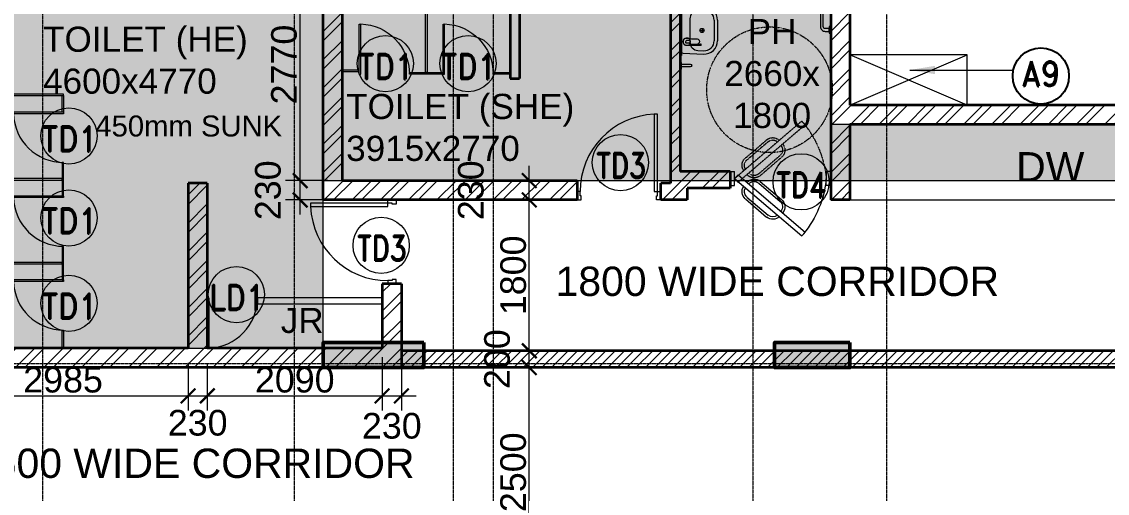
# Model space of a CAD drawing. Header units: millimetres. Extents: x 0 to 147381, y 0 to 170318.
# Drawn here: x 45043 to 58007, y 58288 to 63914 of the extents above; entities that cross this region are included whole.
import ezdxf
from ezdxf.enums import TextEntityAlignment as Align

# ---------------------------------------------------------------- set-up
doc = ezdxf.new("R2010")
doc.units = ezdxf.units.MM
for name, pattern in [('Center', [29.999999, 12, -6, 6, -6]), ('Grid Line', [22.225, 12.7, -3.175, 3.175, -3.175]), ('HIDDEN2', [0.1875, 0.125, -0.0625])]:
    doc.linetypes.add(name, pattern=pattern)
for name, color, linetype, lineweight in [('A-DOOR', 21, 'Continuous', 9), ('AR_STR', 7, 'Continuous', 15), ('AR_WALL_HATCH', 23, 'Continuous', 5), ('Arch_Cutout_No', 2, 'Continuous', 25), ('Arch_Dim', 7, 'Continuous', 25), ('Arch_DW_No', 5, 'Continuous', 15), ('ARCH_WALL', 1, 'Continuous', 35), ('EL-TEXT SHAFT', 1, 'Continuous', 15), ('ele', 2, 'Continuous', 15), ('fixtures', 137, 'Continuous', 9), ('G-ANNO-TEXT', 231, 'Continuous', 25), ('hidden', 127, 'HIDDEN2', 5), ('S-GRID', 8, 'Continuous', 9), ('STR COL.', 1, 'Continuous', 50)]:
    doc.layers.add(name, color=color, linetype=linetype, lineweight=lineweight)
for name, color, linetype, lineweight, true_color in [('A-FIRE DOOR', 1, 'Continuous', 15, 0xf50000), ('ARCH RCC HATCH', 253, 'Center', 9, 0x9c9c9c), ('S-COLS_HATCH', 252, 'Continuous', 9, 0x8a8a8a)]:
    doc.layers.add(name, color=color, linetype=linetype, lineweight=lineweight, true_color=true_color)
doc.styles.add('Arial_2', font='arial.ttf', dxfattribs={"height": 472.5})
doc.styles.add('DIM', font='arial.ttf')
doc.styles.add('DIM_100', font='romand.shx', dxfattribs={"width": 0.9})
doc.styles.add('S270', font='romans.shx', dxfattribs={"width": 0.7, "height": 270})
doc.styles.add('SIZE', font='romans.shx', dxfattribs={"width": 0.75, "height": 200})
doc.dimstyles.new('D150C', dxfattribs={"dimtxt": 2.5, "dimasz": 300, "dimexe": 300, "dimexo": 300, "dimgap": 150, "dimtad": 1, "dimdec": 0, "dimtxsty": 'S270', "dimblk": 'ARCHTICK', "dimcen": 2.5, "dimdle": 300, "dimclrd": 256, "dimadec": 0, "dimazin": 0, "dimtfac": 1, "dimtdec": 0, "dimtofl": 0, "dimtmove": 2, "dimatfit": 0, "dimfxl": 1, "dimlwd": 13, "dimarcsym": 0})
doc.dimstyles.new('DIM- 175', dxfattribs={"dimscale": 175, "dimtxt": 1.75, "dimasz": 1, "dimexe": 1, "dimexo": 1, "dimgap": 0.2, "dimtad": 1, "dimdec": 0, "dimrnd": 5, "dimzin": 0, "dimdsep": 46, "dimtxsty": 'DIM', "dimblk": 'ARCHTICK', "dimcen": 0, "dimdle": 1, "dimclrd": 3, "dimclre": 5, "dimclrt": 3, "dimadec": 0, "dimazin": 0, "dimtfac": 1, "dimtdec": 0, "dimtofl": 0, "dimtmove": 2, "dimatfit": 3, "dimfxl": 1, "dimtolj": 1, "dimtzin": 0, "dimlwd": 13, "dimlwe": 15, "dimarcsym": 0})

# ---------------------------------------------------------------- blocks, each defined once
blk = doc.blocks.new('A$C59E872DE')
at = {"layer": 'S-GRID', "linetype": 'Grid Line', "ltscale": 0.5}
for p, q in [((7600, -4357.6), (7600, 89720.3)), ((10608.3, -4357.6), (10608.3, 89720.3)), ((12500, 89720.3), (12500, -4357.6)), ((12980, 89720.3), (12980, -3251.5)), ((16080, 89720.3), (16080, -4357.6)), ((17675, 89720.3), (17675, -4357.6)), ((-6964.1, 15300), (94404.8, 15300))]:
    blk.add_line(p, q, dxfattribs=at)
blk = doc.blocks.new('A$C6E083EB8')
at = {"linetype": 'Continuous', "lineweight": 13}
for p, q in [((-38, 1023), (-78, 1023)), ((-78, 1023), (-78, 99)), ((-38, 99), (-38, 1023)), ((-78, 99), (-38, 99))]:
    blk.add_line(p, q, dxfattribs=at)
for points in [[(-1000, 99), (-1000, 0), (-951, 0), (-951, 49), (-962, 49), (-962, 99)], [(0, 99), (0, 0), (-49, 0), (-49, 49), (-38, 49), (-38, 99)]]:
    blk.add_lwpolyline(points, close=True, dxfattribs=at)
blk.add_arc((-38, 99), 925, 92.4822, 180, dxfattribs=at)
blk = doc.blocks.new('A$C550D019D')
for p, q in [((-122, 448), (122, 448)), ((-122, 408), (122, 408)), ((-282, 281), (-271, 37)), ((-242, 282), (-239, 213)), ((239, 213), (242, 282)), ((271, 37), (282, 281)), ((-251, 18), (251, 18)), ((-139, 118), (139, 118))]:
    blk.add_line(p, q)
for points in [[(-25, 263), (25, 263)], [(0, 238), (0, 288)]]:
    blk.add_lwpolyline(points)
for points in [[(-300, 18), (300, 18), (300, 12), (-300, 12)], [(-300, 12), (300, 12), (300, 0), (-300, 0)]]:
    blk.add_lwpolyline(points, close=True)
blk.add_circle((0, 263), 25.3)
for centre, radius, start, end in [((-122, 288), 160, 90, 182.663), ((-122, 288), 120, 90, 182.663), ((122, 288), 160, 357.337, 90), ((122, 288), 120, 357.337, 90), ((-139, 218), 100, 182.663, 270), ((139, 218), 100, 270, 357.337), ((-251, 38), 20, 182.663, 270), ((251, 38), 20, 270, 357.337)]:
    blk.add_arc(centre, radius, start, end)
for points in [[(90, 86), (90, 86), (96, 110), (97, 123), (100, 159)], [(100, 159), (100, 159), (100, 159), (101, 201), (101, 201)], [(101, 201), (101, 201), (100, 220), (119, 233), (134, 233)], [(134, 233), (148, 233), (167, 220), (166, 201)], [(177, 249), (177, 249), (177, 256), (165, 256), (165, 249)], [(165, 249), (165, 249), (165, 249), (166, 125), (166, 125)], [(166, 201), (166, 201), (166, 201), (167, 159), (167, 159)], [(167, 159), (167, 159), (171, 123), (172, 110), (178, 86)], [(177, 81), (177, 81), (177, 81), (177, 249), (177, 249)], [(134, 39), (134, 39), (108, 39), (88, 58), (90, 86)], [(133, 124), (133, 124), (109, 124), (90, 104), (90, 80)], [(149, 117), (139, 121), (129, 121), (120, 117)], [(120, 117), (120, 117), (120, 117), (120, 97), (120, 97)], [(120, 97), (120, 97), (120, 97), (120, 80), (120, 80)], [(120, 80), (120, 80), (120, 72), (127, 66), (134, 66)], [(144, 123), (140, 124), (137, 124), (133, 124)], [(178, 86), (178, 86), (177, 56), (159, 39), (134, 39)], [(134, 66), (134, 66), (141, 66), (149, 72), (149, 80)], [(153, 120), (153, 120), (150, 121), (147, 122), (144, 123)], [(149, 80), (149, 80), (149, 80), (149, 117), (149, 117)], [(166, 125), (166, 125), (166, 119), (160, 116), (153, 120)], [(177, 80), (177, 80), (177, 81), (177, 81), (177, 81)]]:
    blk.add_open_spline(points, degree=3)
blk.add_open_spline([(90, 80), (90, 80), (90, 56), (109, 37), (133, 37), (133, 37), (157, 37), (177, 56), (177, 80)], degree=3, knots=[0.2, 0.2, 0.2, 0.2, 0.25, 0.3, 0.3, 0.3, 0.35, 0.4, 0.4, 0.4, 0.4])
blk = doc.blocks.new('A$C1970738E')
for points in [[(-40, 0), (40, 0), (40, -18), (-40, -18)], [(560, 0), (640, 0), (640, -18), (560, -18)]]:
    blk.add_lwpolyline(points, close=True)
blk.add_lwpolyline([(-18, -18), (15, -18), (15, -65, 0.414214), (40, -90), (557, -90, 0.414214), (582, -65), (582, -18), (615, -18), (615, -65, -0.414214), (557, -123), (40, -123, -0.414214), (-18, -65)], format="xyb", close=True)
blk = doc.blocks.new('d')
at = {"extrusion": (-0.001281, -0.001268, 0.999998)}
for p, q in [((-1050, 0, -1), (-1004, 0, -1)), ((-1003, -145, -1), (-1004, 0, -1)), ((-81, -33, 0), (-782, -633, -2)), ((-46, -72, 0), (-747, -672, -2)), ((-313, -103, -1), (-536, -293, -1)), ((-46, -72, 0), (-81, -33, 0)), ((0, 0), (-46, 0, 0)), ((-46, -144, 0), (-46, 0, 0)), ((-1050, -145, -1), (-1003, -145, -1)), ((-298, -121, -1), (-520, -312, -1)), ((0, -144, 0), (-46, -144, 0)), ((-174, -266, -1), (-396, -456, -1)), ((-158, -284, -1), (-380, -475, -1)), ((-547, -431, -1), (-547, -431, -1)), ((-782, -633, -2), (-747, -672, -2))]:
    blk.add_line(p, q, dxfattribs=at)
at = {"linetype": 'Continuous', "extrusion": (-0.001281, -0.001268, 0.999998)}
for p, q in [((-1050, 0, -1), (-1050, -145, -1)), ((0, 0), (0, -144, 0))]:
    blk.add_line(p, q, dxfattribs=at)
at = {"extrusion": (-0.001281, -0.001268, 0.999998)}
for centre, radius, start, end in [((76, 34, 0), 1085, 185.6465, 219.1564), ((-250, -177, 0), 97.7, 40.5704, 130.5704), ((-250, -177, 0), 73.3, 40.5704, 130.5704), ((-221, -210, 0), 73.3, 310.5704, 33.5181), ((-221, -210, 0), 97.7, 310.5704, 35.287), ((-473, -367, 0), 97.7, 130.5704, 220.5704), ((-473, -367, 0), 73.3, 130.5704, 220.5704), ((-444, -401, 0), 97.7, 225.8538, 310.5704), ((-444, -401, 0), 73.3, 227.6228, 310.5704)]:
    blk.add_arc(centre, radius, start, end, dxfattribs=at)
at = {"layer": 'hidden', "extrusion": (-0.001281, -0.000337918, 0.999999)}
for p, q in [((-782, 488, -1), (-747, 527, -1)), ((-81, -111, 0), (-782, 488, -1)), ((-46, -72, 0), (-747, 527, -1)), ((-547, 286, -1), (-547, 286, -1)), ((-174, 121, 0), (-396, 312, 0)), ((-158, 140, 0), (-381, 330, 0)), ((-314, -42, 0), (-536, 149, -1)), ((-298, -23, 0), (-520, 167, -1)), ((-46, -72, 0), (-81, -111, 0))]:
    blk.add_line(p, q, dxfattribs=at)
for centre, radius, start, end in [((76, -179, 0), 1085, 140.8685, 174.3783), ((-444, 256, 0), 97.7, 49.4544, 134.171), ((-473, 223, 0), 97.7, 139.4544, 229.4544), ((-473, 223, 0), 73.3, 139.4544, 229.4544), ((-444, 256, 0), 73.3, 49.4544, 132.4021), ((-221, 66, 0), 73.3, 326.5067, 49.4544), ((-221, 66, 0), 97.7, 324.7378, 49.4544), ((-250, 32, 0), 97.7, 229.4544, 319.4544), ((-250, 32, 0), 73.3, 229.4544, 319.4544)]:
    blk.add_arc(centre, radius, start, end, dxfattribs=at)
blk = doc.blocks.new('A$C714560F3')
at = {"layer": 'fixtures', "elevation": 0}
blk.add_lwpolyline([(-123, 15), (-18, 15), (-18, -18), (-123, -18, -1)], format="xyb", close=True, dxfattribs=at)
at = {"layer": 'fixtures'}
blk.add_lwpolyline([(0, 40), (-18, 40), (-18, -40), (0, -40)], close=True, dxfattribs=at)
blk = doc.blocks.new('A$C09F33990')
at = {"layer": 'fixtures'}
for p, q in [((-621, 0), (-621, -18)), ((0, 0), (-621, 0)), ((0, 0), (0, -18)), ((0, -18), (-621, -18))]:
    blk.add_line(p, q, dxfattribs=at)
blk.add_arc((0, 0), 622, 181.6591, 270, dxfattribs=at)
blk = doc.blocks.new('A$C4D5E1DB4')
at = {"layer": 'AR_WALL_HATCH', "ltscale": 500}
h = blk.add_hatch(dxfattribs=at)
h.set_pattern_fill('ANSI32', color=256, scale=25)
h.paths.add_polyline_path([(-20851, -2427), (-20851, -1440), (-16250, -1440), (-16250, -4441), (-13220, -4441), (-13220, -4211), (-16020, -4211), (-16020, -1440), (-12105, -1440), (-12105, -4241), (-12220, -4241), (-12220, -4441), (-11905, -4441), (-11905, -4302), (-11390, -4302), (-11390, -4102), (-11990, -4102), (-11990, -1440), (-10190, -1440), (-10190, -4441), (-9960, -4441), (-9960, -3541), (-5080, -3541), (-5080, -4441), (-4850, -4441), (-4850, -3311), (-9960, -3311), (-9960, -1210), (-21081, -1210), (-21081, -2427)])
h = blk.add_hatch(dxfattribs=at)
h.set_pattern_fill('ANSI32', color=256, scale=25)
h.paths.add_polyline_path([(-15546, -6211), (-15546, -5441), (-15316, -5441), (-15316, -6441), (-21081, -6441), (-21081, -3177), (-20851, -3177), (-20851, -6211), (-17865, -6211), (-17865, -4241), (-17635, -4241), (-17635, -6211)])
h = blk.add_hatch(dxfattribs=at)
h.set_pattern_fill('ANSI31', color=256, scale=25)
h.paths.add_polyline_path([(-15316, -6241), (-4850, -6241), (-4850, -6441), (-15316, -6441)])
at = {"layer": 'A-DOOR', "linetype": 'Continuous'}
blk.add_line((-9990, -4441), (-5050, -4441), dxfattribs=at)
at = {"layer": 'A-DOOR'}
for p, q in [((-15546, -5609), (-17036, -5609)), ((-17036, -5609), (-17036, -5684)), ((-15546, -5684), (-17036, -5684))]:
    blk.add_line(p, q, dxfattribs=at)
at = {"layer": 'ARCH_WALL'}
for p, q in [((-9960, -1210), (-9960, -3311)), ((-16250, -4441), (-16250, -1440)), ((-16020, -2910), (-16020, -1440)), ((-14020, -1440), (-14020, -2990)), ((-13905, -1440), (-13905, -2990)), ((-12105, -1440), (-12105, -4241)), ((-11990, -1440), (-11990, -4102)), ((-10190, -1440), (-10190, -4441)), ((-14020, -2990), (-13905, -2990)), ((-4850, -3311), (-9960, -3311)), ((-5080, -3541), (-9960, -3541)), ((-9960, -3541), (-9960, -4441)), ((-11390, -4102), (-11990, -4102)), ((-17865, -4241), (-17865, -6211)), ((-17635, -4241), (-17865, -4241)), ((-17635, -4241), (-17635, -6211)), ((-13220, -4211), (-13220, -4441)), ((-12105, -4241), (-12220, -4241)), ((-11905, -4302), (-11905, -4441)), ((-11390, -4302), (-11905, -4302)), ((-13220, -4441), (-16250, -4441)), ((-11905, -4441), (-12220, -4441)), ((-9960, -4441), (-10190, -4441)), ((-15316, -5441), (-15546, -5441)), ((-15546, -5441), (-15546, -6211)), ((-15316, -5441), (-15316, -6441)), ((-17865, -6211), (-20851, -6211)), ((-15546, -6211), (-17635, -6211)), ((-4850, -6241), (-15316, -6241)), ((-15316, -6441), (-21081, -6441)), ((-4850, -6441), (-15316, -6441))]:
    blk.add_line(p, q, dxfattribs=at)
for points in [[(-13220, -4211), (-16020, -4211), (-16020, -1440)], [(-11390, -4102), (-11390, -4302)], [(-12220, -4441), (-12220, -4241)]]:
    blk.add_lwpolyline(points, dxfattribs=at)
at = {"layer": 'EL-TEXT SHAFT'}
for p, q in [((-8561, -3311), (-9960, -2711)), ((-9960, -3311), (-8561, -2711))]:
    blk.add_line(p, q, dxfattribs=at)
blk.add_lwpolyline([(-8561, -3311), (-8561, -2711), (-9960, -2711), (-9960, -3311)], close=True, dxfattribs=at)
at = {"layer": 'fixtures'}
for points in [[(-15011, -2922), (-15029, -2922), (-15029, -1440), (-15011, -1440)], [(-15820, -2892), (-16020, -2892), (-16020, -2910), (-15820, -2910)], [(-15220, -2922), (-14820, -2922), (-14820, -2940), (-15220, -2940)], [(-14220, -2922), (-14020, -2922), (-14020, -2940), (-14220, -2940)], [(-19351, -3195), (-19351, -3177), (-20851, -3177), (-20851, -3195)], [(-19369, -3395), (-19369, -3195), (-19351, -3195), (-19351, -3395)], [(-19369, -3995), (-19369, -4395), (-19351, -4395), (-19351, -3995)], [(-19369, -4204), (-19369, -4186), (-20851, -4186), (-20851, -4204)], [(-19369, -4995), (-19369, -5395), (-19351, -5395), (-19351, -4995)], [(-19369, -5204), (-19369, -5186), (-20851, -5186), (-20851, -5204)], [(-19369, -6211), (-19369, -5994), (-19351, -5994), (-19351, -6211)]]:
    blk.add_lwpolyline(points, close=True, dxfattribs=at)
at = {"layer": 'hidden'}
blk.add_circle((-10921, -3126), 750, dxfattribs=at)
at = {"layer": 'A-DOOR'}
blk.add_blockref('A$C6E083EB8', (-12220, -4441), dxfattribs=at)
at = {"layer": 'A-DOOR', "extrusion": (0.001282, -0.000802467, -0.999999), "xscale": 1.142862919462823, "yscale": 1.142862919462823, "zscale": -1.142862919462823, "rotation": 359.9875295130892}
blk.add_blockref('d', (11390, -4102, -11), dxfattribs=at)
at = {"layer": 'A-DOOR', "rotation": 90}
blk.add_blockref('A$C6E083EB8', (-15379, -4441), dxfattribs=at)
at = {"layer": 'A-DOOR', "xscale": 0.963251710380489, "yscale": 0.963251710380489, "zscale": 0.963251710380489, "rotation": 90}
blk.add_blockref('A$C09F33990', (-17635, -5609), dxfattribs=at)
at = {"layer": 'ele', "rotation": 180}
blk.add_blockref('A$C714560F3', (-11990, -2839), dxfattribs=at)
at = {"layer": 'fixtures', "xscale": -1, "rotation": 270}
blk.add_blockref('A$C1970738E', (-10190, -2412), dxfattribs=at)
at = {"layer": 'fixtures', "rotation": 270}
blk.add_blockref('A$C550D019D', (-11990, -2419), dxfattribs=at)
at = {"layer": 'fixtures', "xscale": -0.963251710380489, "yscale": 0.963251710380489, "zscale": 0.963251710380489, "rotation": 90}
for p in [(-15820, -2940), (-14820, -2940)]:
    blk.add_blockref('A$C09F33990', p, dxfattribs=at)
at = {"layer": 'fixtures', "xscale": 0.963251710380489, "yscale": 0.963251710380489, "zscale": 0.963251710380489}
for p in [(-19351, -3395), (-19351, -4395), (-19351, -5395)]:
    blk.add_blockref('A$C09F33990', p, dxfattribs=at)
blk = doc.blocks.new('DW')
at = {"color": 9}
blk.add_circle((0, 0), 671, dxfattribs=at)
at = {"style": 'SIZE', "width": 0.8}
blk.add_attdef('W7', text='', height=500, dxfattribs=at).set_placement((5, -289), align=Align.CENTER)
blk = doc.blocks.new('A$C38A24FCE')
at = {"layer": 'S-COLS_HATCH'}
for points in [[(-74540, 13624), (-75740, 13624), (-75740, 13924), (-74540, 13924)], [(-69450, 13624), (-70350, 13624), (-70350, 13924), (-69450, 13924)]]:
    blk.add_hatch(color=256, dxfattribs=at).paths.add_polyline_path(points)
at = {"layer": 'STR COL.'}
for points in [[(-74540, 13924), (-74540, 13624), (-75740, 13624), (-75740, 13924)], [(-69450, 13924), (-69450, 13624), (-70350, 13624), (-70350, 13924)]]:
    blk.add_lwpolyline(points, close=True, dxfattribs=at)
blk = doc.blocks.new('_ArchTick')
at = {"color": 0, "linetype": 'ByBlock', "const_width": 0.15}
blk.add_lwpolyline([(-0.5, -0.5), (0.5, 0.5)], dxfattribs=at)
blk = doc.blocks.new('*D591')
at = {"layer": 'Arch_Dim', "color": 5, "lineweight": 15, "transparency": 16777216}
for p, q in [((44044, 59842), (44044, 59275)), ((47030, 59843), (47030, 59275))]:
    blk.add_line(p, q, dxfattribs=at)
at = {"layer": 'Arch_Dim', "color": 3, "lineweight": 13, "transparency": 16777216}
blk.add_line((43869, 59450), (47205, 59450), dxfattribs=at)
at = {"layer": 'Defpoints', "color": 0, "linetype": 'Continuous', "transparency": 16777216}
for p in [(44044, 60017), (47030, 60018), (47030, 59450)]:
    blk.add_point(p, dxfattribs=at)
at = {"layer": 'Arch_Dim', "color": 3, "linetype": 'Continuous', "lineweight": 13, "transparency": 16777216, "xscale": 175, "yscale": 175, "zscale": 175, "rotation": 180}
blk.add_blockref('_ArchTick', (44044, 59450), dxfattribs=at)
at = {"layer": 'Arch_Dim', "color": 3, "linetype": 'Continuous', "lineweight": 13, "transparency": 16777216, "xscale": 175, "yscale": 175, "zscale": 175}
blk.add_blockref('_ArchTick', (47030, 59450), dxfattribs=at)
at = {"layer": 'Arch_Dim', "color": 3, "linetype": 'Continuous', "transparency": 16777216, "insert": (45537, 59641), "char_height": 306.2, "attachment_point": 5, "style": 'DIM'}
blk.add_mtext('\\A1;2985', dxfattribs=at)
blk = doc.blocks.new('*D592')
at = {"layer": 'Arch_Dim', "color": 5, "lineweight": 15, "transparency": 16777216}
for p, q in [((47030, 59843), (47030, 59275)), ((47260, 59842), (47260, 59275))]:
    blk.add_line(p, q, dxfattribs=at)
at = {"layer": 'Arch_Dim', "color": 3, "lineweight": 13, "transparency": 16777216}
blk.add_line((46855, 59450), (47435, 59450), dxfattribs=at)
at = {"layer": 'Defpoints', "color": 0, "linetype": 'Continuous', "transparency": 16777216}
for p in [(47030, 60018), (47260, 60017), (47260, 59450)]:
    blk.add_point(p, dxfattribs=at)
at = {"layer": 'Arch_Dim', "color": 3, "linetype": 'Continuous', "lineweight": 13, "transparency": 16777216, "xscale": 175, "yscale": 175, "zscale": 175, "rotation": 180}
blk.add_blockref('_ArchTick', (47030, 59450), dxfattribs=at)
at = {"layer": 'Arch_Dim', "color": 3, "linetype": 'Continuous', "lineweight": 13, "transparency": 16777216, "xscale": 175, "yscale": 175, "zscale": 175}
blk.add_blockref('_ArchTick', (47260, 59450), dxfattribs=at)
at = {"layer": 'Arch_Dim', "color": 3, "linetype": 'Continuous', "transparency": 16777216, "insert": (47145, 59127), "char_height": 306.2, "attachment_point": 5, "style": 'DIM'}
blk.add_mtext('\\A1;230', dxfattribs=at)
blk = doc.blocks.new('*D593')
at = {"layer": 'Arch_Dim', "color": 5, "lineweight": 15, "transparency": 16777216}
for p, q in [((49348, 59912), (49348, 59275)), ((47260, 59842), (47260, 59275))]:
    blk.add_line(p, q, dxfattribs=at)
at = {"layer": 'Arch_Dim', "color": 3, "lineweight": 13, "transparency": 16777216}
blk.add_line((47085, 59450), (49523, 59450), dxfattribs=at)
at = {"layer": 'Defpoints', "color": 0, "linetype": 'Continuous', "transparency": 16777216}
for p in [(49348, 60087), (47260, 60017), (49348, 59450)]:
    blk.add_point(p, dxfattribs=at)
at = {"layer": 'Arch_Dim', "color": 3, "linetype": 'Continuous', "lineweight": 13, "transparency": 16777216, "xscale": 175, "yscale": 175, "zscale": 175, "rotation": 180}
blk.add_blockref('_ArchTick', (47260, 59450), dxfattribs=at)
at = {"layer": 'Arch_Dim', "color": 3, "linetype": 'Continuous', "lineweight": 13, "transparency": 16777216, "xscale": 175, "yscale": 175, "zscale": 175}
blk.add_blockref('_ArchTick', (49348, 59450), dxfattribs=at)
at = {"layer": 'Arch_Dim', "color": 3, "linetype": 'Continuous', "transparency": 16777216, "insert": (48304, 59641), "char_height": 306.2, "attachment_point": 5, "style": 'DIM'}
blk.add_mtext('\\A1;2090', dxfattribs=at)
blk = doc.blocks.new('*D594')
at = {"layer": 'Arch_Dim', "color": 5, "lineweight": 15, "transparency": 16777216}
for p, q in [((49348, 59912), (49348, 59275)), ((49578, 59912), (49578, 59275))]:
    blk.add_line(p, q, dxfattribs=at)
at = {"layer": 'Arch_Dim', "color": 3, "lineweight": 13, "transparency": 16777216}
blk.add_line((49173, 59450), (49753, 59450), dxfattribs=at)
at = {"layer": 'Defpoints', "color": 0, "linetype": 'Continuous', "transparency": 16777216}
for p in [(49348, 60087), (49578, 60087), (49578, 59450)]:
    blk.add_point(p, dxfattribs=at)
at = {"layer": 'Arch_Dim', "color": 3, "linetype": 'Continuous', "lineweight": 13, "transparency": 16777216, "xscale": 175, "yscale": 175, "zscale": 175, "rotation": 180}
blk.add_blockref('_ArchTick', (49348, 59450), dxfattribs=at)
at = {"layer": 'Arch_Dim', "color": 3, "linetype": 'Continuous', "lineweight": 13, "transparency": 16777216, "xscale": 175, "yscale": 175, "zscale": 175}
blk.add_blockref('_ArchTick', (49578, 59450), dxfattribs=at)
at = {"layer": 'Arch_Dim', "color": 3, "linetype": 'Continuous', "transparency": 16777216, "insert": (49463, 59091), "char_height": 306.2, "attachment_point": 5, "style": 'DIM'}
blk.add_mtext('\\A1;230', dxfattribs=at)
blk = doc.blocks.new('*D602')
at = {"layer": 'Arch_Dim', "color": 3, "lineweight": 13, "transparency": 16777216}
blk.add_line((51105, 57113), (51105, 59962), dxfattribs=at)
at = {"layer": 'Arch_Dim', "color": 5, "lineweight": 15, "transparency": 16777216}
for p, q in [((50820, 59787), (51280, 59787)), ((50820, 57288), (51280, 57288))]:
    blk.add_line(p, q, dxfattribs=at)
at = {"layer": 'Defpoints', "color": 0, "linetype": 'Continuous', "transparency": 16777216}
for p in [(50645, 59787), (51105, 59787), (50645, 57288)]:
    blk.add_point(p, dxfattribs=at)
at = {"layer": 'Arch_Dim', "color": 3, "linetype": 'Continuous', "lineweight": 13, "transparency": 16777216, "xscale": 175, "yscale": 175, "zscale": 175}
for p, rotation in [((51105, 59787), 90), ((51105, 57288), 270)]:
    blk.add_blockref('_ArchTick', p, dxfattribs=dict(at, rotation=rotation))
at = {"layer": 'Arch_Dim', "color": 3, "linetype": 'Continuous', "transparency": 16777216, "insert": (50914, 58538), "char_height": 306.2, "attachment_point": 5, "rotation": 90, "style": 'DIM'}
blk.add_mtext('\\A1;2500', dxfattribs=at)
blk = doc.blocks.new('*D603')
at = {"layer": 'Arch_Dim', "color": 3, "lineweight": 13, "transparency": 16777216}
blk.add_line((51105, 59813), (51105, 61963), dxfattribs=at)
at = {"layer": 'Arch_Dim', "color": 5, "lineweight": 15, "transparency": 16777216}
blk.add_line((50820, 59988), (51280, 59988), dxfattribs=at)
at = {"layer": 'Defpoints', "color": 0, "linetype": 'Continuous', "transparency": 16777216}
for p in [(51105, 61788), (51105, 61788), (50645, 59988)]:
    blk.add_point(p, dxfattribs=at)
at = {"layer": 'Arch_Dim', "color": 3, "linetype": 'Continuous', "lineweight": 13, "transparency": 16777216, "xscale": 175, "yscale": 175, "zscale": 175}
for p, rotation in [((51105, 61788), 90), ((51105, 59988), 270)]:
    blk.add_blockref('_ArchTick', p, dxfattribs=dict(at, rotation=rotation))
at = {"layer": 'Arch_Dim', "color": 3, "linetype": 'Continuous', "transparency": 16777216, "insert": (50914, 60888), "char_height": 306.2, "attachment_point": 5, "rotation": 90, "style": 'DIM'}
blk.add_mtext('\\A1;1800', dxfattribs=at)
blk = doc.blocks.new('*D604')
at = {"layer": 'Arch_Dim', "color": 3, "lineweight": 13, "transparency": 16777216}
blk.add_line((51105, 61613), (51105, 62193), dxfattribs=at)
at = {"layer": 'Arch_Dim', "color": 5, "lineweight": 15, "transparency": 16777216}
blk.add_line((51500, 62018), (50930, 62018), dxfattribs=at)
at = {"layer": 'Defpoints', "color": 0, "linetype": 'Continuous', "transparency": 16777216}
for p in [(51105, 62018), (51675, 62018), (51105, 61788)]:
    blk.add_point(p, dxfattribs=at)
at = {"layer": 'Arch_Dim', "color": 3, "linetype": 'Continuous', "lineweight": 13, "transparency": 16777216, "xscale": 175, "yscale": 175, "zscale": 175}
for p, rotation in [((51105, 62018), 90), ((51105, 61788), 270)]:
    blk.add_blockref('_ArchTick', p, dxfattribs=dict(at, rotation=rotation))
at = {"layer": 'Arch_Dim', "color": 3, "linetype": 'Continuous', "transparency": 16777216, "insert": (50408, 61903), "char_height": 306.2, "attachment_point": 5, "rotation": 90, "style": 'DIM'}
blk.add_mtext('\\A1;230', dxfattribs=at)
blk = doc.blocks.new('*D605')
at = {"layer": 'Arch_Dim', "color": 3, "lineweight": 13, "transparency": 16777216}
blk.add_line((48369, 61612), (48369, 62193), dxfattribs=at)
at = {"layer": 'Arch_Dim', "color": 5, "lineweight": 15, "transparency": 16777216}
for p, q in [((48700, 62018), (48194, 62018)), ((48700, 61787), (48194, 61787))]:
    blk.add_line(p, q, dxfattribs=at)
at = {"layer": 'Defpoints', "color": 0, "linetype": 'Continuous', "transparency": 16777216}
for p in [(48369, 62018), (48875, 62018), (48875, 61787)]:
    blk.add_point(p, dxfattribs=at)
at = {"layer": 'Arch_Dim', "color": 3, "linetype": 'Continuous', "lineweight": 13, "transparency": 16777216, "xscale": 175, "yscale": 175, "zscale": 175}
for p, rotation in [((48369, 62018), 90), ((48369, 61787), 270)]:
    blk.add_blockref('_ArchTick', p, dxfattribs=dict(at, rotation=rotation))
at = {"layer": 'Arch_Dim', "color": 3, "linetype": 'Continuous', "transparency": 16777216, "insert": (47985, 61903), "char_height": 306.2, "attachment_point": 5, "rotation": 90, "style": 'DIM'}
blk.add_mtext('\\A1;230', dxfattribs=at)
blk = doc.blocks.new('*D606')
at = {"layer": 'Arch_Dim', "color": 3, "lineweight": 13, "transparency": 16777216}
blk.add_line((48369, 61843), (48369, 64963), dxfattribs=at)
at = {"layer": 'Arch_Dim', "color": 5, "lineweight": 15, "transparency": 16777216}
for p, q in [((48470, 64788), (48194, 64788)), ((48700, 62018), (48194, 62018))]:
    blk.add_line(p, q, dxfattribs=at)
at = {"layer": 'Defpoints', "color": 0, "linetype": 'Continuous', "transparency": 16777216}
for p in [(48369, 64788), (48645, 64788), (48875, 62018)]:
    blk.add_point(p, dxfattribs=at)
at = {"layer": 'Arch_Dim', "color": 3, "linetype": 'Continuous', "lineweight": 13, "transparency": 16777216, "xscale": 175, "yscale": 175, "zscale": 175}
for p, rotation in [((48369, 64788), 90), ((48369, 62018), 270)]:
    blk.add_blockref('_ArchTick', p, dxfattribs=dict(at, rotation=rotation))
at = {"layer": 'Arch_Dim', "color": 3, "linetype": 'Continuous', "transparency": 16777216, "insert": (48177, 63403), "char_height": 306.2, "attachment_point": 5, "rotation": 90, "style": 'DIM'}
blk.add_mtext('\\A1;2770', dxfattribs=at)
blk = doc.blocks.new('*D608')
at = {"layer": 'Arch_Dim', "color": 3, "lineweight": 13, "transparency": 16777216}
blk.add_line((51105, 59612), (51105, 60163), dxfattribs=at)
at = {"layer": 'Arch_Dim', "color": 5, "lineweight": 15, "transparency": 16777216}
for p, q in [((51105, 59988), (50930, 59988)), ((51105, 59787), (50930, 59787))]:
    blk.add_line(p, q, dxfattribs=at)
at = {"layer": 'Defpoints', "color": 0, "linetype": 'Continuous', "transparency": 16777216}
for p in [(51105, 59988), (51280, 59988), (51280, 59787)]:
    blk.add_point(p, dxfattribs=at)
at = {"layer": 'Arch_Dim', "color": 3, "linetype": 'Continuous', "lineweight": 13, "transparency": 16777216, "xscale": 175, "yscale": 175, "zscale": 175}
for p, rotation in [((51105, 59988), 90), ((51105, 59787), 270)]:
    blk.add_blockref('_ArchTick', p, dxfattribs=dict(at, rotation=rotation))
at = {"layer": 'Arch_Dim', "color": 3, "linetype": 'Continuous', "transparency": 16777216, "insert": (50721, 59888), "char_height": 306.2, "attachment_point": 5, "rotation": 90, "style": 'DIM'}
blk.add_mtext('\\A1;200', dxfattribs=at)

msp = doc.modelspace()

# ---------------------------------------------------------------- linework, layer by layer
at = {"layer": 'A-DOOR', "linetype": 'Continuous'}
msp.add_line((54904.7, 61788), (59844.7, 61788), dxfattribs=at)

# ---------------------------------------------------------------- texts
at = {"layer": 'G-ANNO-TEXT', "color": 7, "insert": (48136.9, 60500.2), "char_height": 300, "width": 3419.568, "attachment_point": 1, "style": 'Arial_2'}
msp.add_mtext('JR', dxfattribs=at)

# ---------------------------------------------------------------- next in the draw order: block references
at = {"layer": 'ARCH RCC HATCH', "linetype": 'Continuous'}
msp.add_blockref('A$C59E872DE', (37694.7, 44538), dxfattribs=at)

# ---------------------------------------------------------------- next in the draw order: hatches: boundary and pattern name
h = msp.add_hatch(dxfattribs=at)
h.set_pattern_fill('DOTS', color=256, scale=50)
h.set_pattern_definition([(0, (112242.8, 269228.23), (39.6875, 79.375), [0, -79.375])])
h.paths.add_polyline_path([(43814.2, 65018.5), (43809.6, 60017.5), (48644.7, 60017.5), (48644.7, 60087.5), (48644.7, 62018), (59744.7, 62018), (59744.7, 62687.5), (54704.7, 62687.5), (54704.7, 64118), (54634.7, 64118), (54634.7, 65018)])

# ---------------------------------------------------------------- next in the draw order: linework, layer by layer
msp.add_lwpolyline([(43814.2, 65018.5), (43809.6, 60017.5), (48644.7, 60017.5), (48644.7, 60087.5), (48644.7, 62018), (59744.7, 62018), (59744.7, 62687.5), (54704.7, 62687.5), (54704.7, 64118), (54634.7, 64118), (54634.7, 65018)], close=True, dxfattribs=at)

# ---------------------------------------------------------------- next in the draw order: block references
at = {"layer": 'A-FIRE DOOR', "linetype": 'Continuous'}
msp.add_blockref('A$C4D5E1DB4', (64894.7, 66228.5), dxfattribs=at)
at = {"layer": 'AR_STR', "linetype": 'Continuous'}
msp.add_blockref('A$C38A24FCE', (124384.7, 46163), dxfattribs=at)
at = {"layer": 'Arch_Cutout_No'}
ref = msp.add_blockref('DW', (57213.3, 63267.1), dxfattribs=dict(at, xscale=0.500148192420602, yscale=0.500148192420602, zscale=0.500148192420602))
ref.add_attrib('W71', 'A9', dxfattribs={"layer": '0', "height": 300, "style": 'DIM_100', "width": 0.9}).set_placement((57214.1, 63143.9), align=Align.CENTER)
at = {"layer": 'Arch_DW_No'}
ref = msp.add_blockref('DW', (49385.9, 63414.4), dxfattribs=dict(at, xscale=0.5001481924206014, yscale=0.5001481924206014, zscale=0.5001481924206014, rotation=291.467010438918))
ref.add_attrib('W71', 'TD1', dxfattribs={"layer": '0', "height": 300, "style": 'DIM_100', "width": 0.9}).set_placement((49395, 63229.9), align=Align.CENTER)
ref = msp.add_blockref('DW', (50373.4, 63414.4), dxfattribs=dict(at, xscale=0.5001481924206014, yscale=0.5001481924206014, zscale=0.5001481924206014, rotation=291.467010438918))
ref.add_attrib('W71', 'TD1', dxfattribs={"layer": '0', "height": 300, "style": 'DIM_100', "width": 0.9}).set_placement((50382.5, 63229.9), align=Align.CENTER)
ref = msp.add_blockref('DW', (45607, 62551.4), dxfattribs=dict(at, xscale=0.5001481924206014, yscale=0.5001481924206014, zscale=0.5001481924206014, rotation=291.467010438918))
ref.add_attrib('W71', 'TD1', dxfattribs={"layer": '0', "height": 300, "style": 'DIM_100', "width": 0.9}).set_placement((45616.1, 62366.8), align=Align.CENTER)
ref = msp.add_blockref('DW', (52193.3, 62233.3), dxfattribs=dict(at, xscale=0.5001481924206014, yscale=0.5001481924206014, zscale=0.5001481924206014, rotation=291.467010438918))
ref.add_attrib('W71', 'TD3', dxfattribs={"layer": '0', "height": 300, "style": 'DIM_100', "width": 0.8}).set_placement((52202.4, 62048.8), align=Align.CENTER)
ref = msp.add_blockref('DW', (54350.9, 62003.3, -0.1), dxfattribs=dict(at, xscale=0.5001481924206014, yscale=0.5001481924206014, zscale=0.5001481924206014, rotation=291.467010438918))
ref.add_attrib('W71', 'TD4', dxfattribs={"layer": '0', "height": 300, "style": 'DIM_100', "width": 0.8}).set_placement((54350.5, 61818.7, -0.1), align=Align.CENTER)
ref = msp.add_blockref('DW', (45607, 61572.7), dxfattribs=dict(at, xscale=0.5001481924206014, yscale=0.5001481924206014, zscale=0.5001481924206014, rotation=291.467010438918))
ref.add_attrib('W71', 'TD1', dxfattribs={"layer": '0', "height": 300, "style": 'DIM_100', "width": 0.9}).set_placement((45616.1, 61388.1), align=Align.CENTER)
ref = msp.add_blockref('DW', (49336.1, 61246), dxfattribs=dict(at, xscale=0.5001481924206014, yscale=0.5001481924206014, zscale=0.5001481924206014, rotation=291.467010438918))
ref.add_attrib('W71', 'TD3', dxfattribs={"layer": '0', "height": 300, "style": 'DIM_100', "width": 0.8}).set_placement((49345.2, 61061.4), align=Align.CENTER)
ref = msp.add_blockref('DW', (47606.5, 60658.1), dxfattribs=dict(at, xscale=0.5001481924206014, yscale=0.5001481924206014, zscale=0.5001481924206014, rotation=291.467010438918))
ref.add_attrib('W71', 'LD1', dxfattribs={"layer": '0', "height": 300, "style": 'DIM_100', "width": 0.9}).set_placement((47615.6, 60473.6), align=Align.CENTER)
ref = msp.add_blockref('DW', (45607, 60554.7), dxfattribs=dict(at, xscale=0.5001481924206014, yscale=0.5001481924206014, zscale=0.5001481924206014, rotation=291.467010438918))
ref.add_attrib('W71', 'TD1', dxfattribs={"layer": '0', "height": 300, "style": 'DIM_100', "width": 0.9}).set_placement((45616.1, 60370.1), align=Align.CENTER)

# ---------------------------------------------------------------- next in the draw order: texts
at = {"layer": 'G-ANNO-TEXT', "color": 7, "attachment_point": 1, "style": 'Arial_2'}
for s, insert, char_height, width in [('\\pxqc;PH\\P2660x\\P1800', (52294.3, 63946.6), 300, 3419.568), ('TOILET (HE)\\P4600x4770', (45298.5, 63855.5), 300, 3419.568), ('TOILET (SHE)\\P3915x2770', (48918.3, 63053.4), 300, 3419.568), ('{\\C256;450mm SUNK}', (45922.5, 62794.8), 250, 2672.496), ('DW', (56918.7, 62358.5), 350, 2620.165), ('{\\C256;1800 WIDE CORRIDOR}', (51418.5, 60991.9), 350, 5344.992), ('{\\C256;2500 WIDE CORRIDOR}', (44437.3, 58820.6), 350, 8203.315)]:
    msp.add_mtext(s, dxfattribs=dict(at, insert=insert, char_height=char_height, width=width))

# ---------------------------------------------------------------- next in the draw order: dimensions: what is measured, and where the dimension line sits
at = {"layer": 'Arch_Dim', "linetype": 'Continuous'}
for base, p1, p2, picture, middle in [((48368.5351638, 64788.4834322), (48874.7233415, 62017.9834322), (48644.7233411, 64788.4834322), '*D606', (48177.1721863, 63403.2334322)), ((48368.5351638, 62017.9834322), (48874.7233411, 61787.4834323), (48874.7233415, 62017.9834322), '*D605', (47984.5677354, 61902.7334322)), ((51104.9, 62018), (51104.9, 61788), (51674.7, 62018), '*D604', (50408, 61903)), ((51104.9, 61788), (50644.7, 59988), (51104.9, 61788), '*D603', (50913.5, 60888)), ((51104.871283, 59987.9834322), (51279.871283, 59787.4834322), (51279.871283, 59987.9834322), '*D608', (50721.0083055, 59887.7334322)), ((51104.871283, 59787.4834322), (50644.723341, 57287.9834322), (50644.723341, 59787.4834322), '*D602', (50913.5083055, 58537.7334322))]:
    dim = msp.add_linear_dim(base=base, p1=p1, p2=p2, angle=90, dimstyle='DIM- 175', dxfattribs=at)
    dim.commit()
    dim.dimension.update_dxf_attribs({"geometry": picture, "text_midpoint": middle})
for base, p1, p2, picture, middle in [((49348.3, 59450), (47259.7, 60017.5), (49348.3, 60087.5), '*D593', (48304, 59641.4)), ((47029.7233411, 59450.0371154), (44044.2233411, 60017.4834322), (47029.7233411, 60017.9834322), '*D591', (45536.9733411, 59641.4000929))]:
    dim = msp.add_linear_dim(base=base, p1=p1, p2=p2, dimstyle='DIM- 175', dxfattribs=at)
    dim.commit()
    dim.dimension.update_dxf_attribs({"geometry": picture, "text_midpoint": middle})
for base, p1, p2, picture, middle in [((49578.3, 59450), (49348.3, 60087.5), (49578.3, 60087.5), '*D594', (49463.3, 59091.1)), ((47259.7, 59450), (47029.7, 60018), (47259.7, 60017.5), '*D592', (47144.7, 59126.9))]:
    dim = msp.add_linear_dim(base=base, p1=p1, p2=p2, dimstyle='DIM- 175', dxfattribs=at)
    dim.commit()
    dim.dimension.update_dxf_attribs({"geometry": picture, "text_midpoint": middle, "dimtype": 160})

# ---------------------------------------------------------------- next in the draw order: leaders
at = {"layer": 'Arch_Cutout_No'}
msp.add_leader([(55648.6, 63338), (56879.2, 63338)], dimstyle='D150C', override={"dimtad": 0}, dxfattribs=at)

doc.saveas('drawing.dxf')
